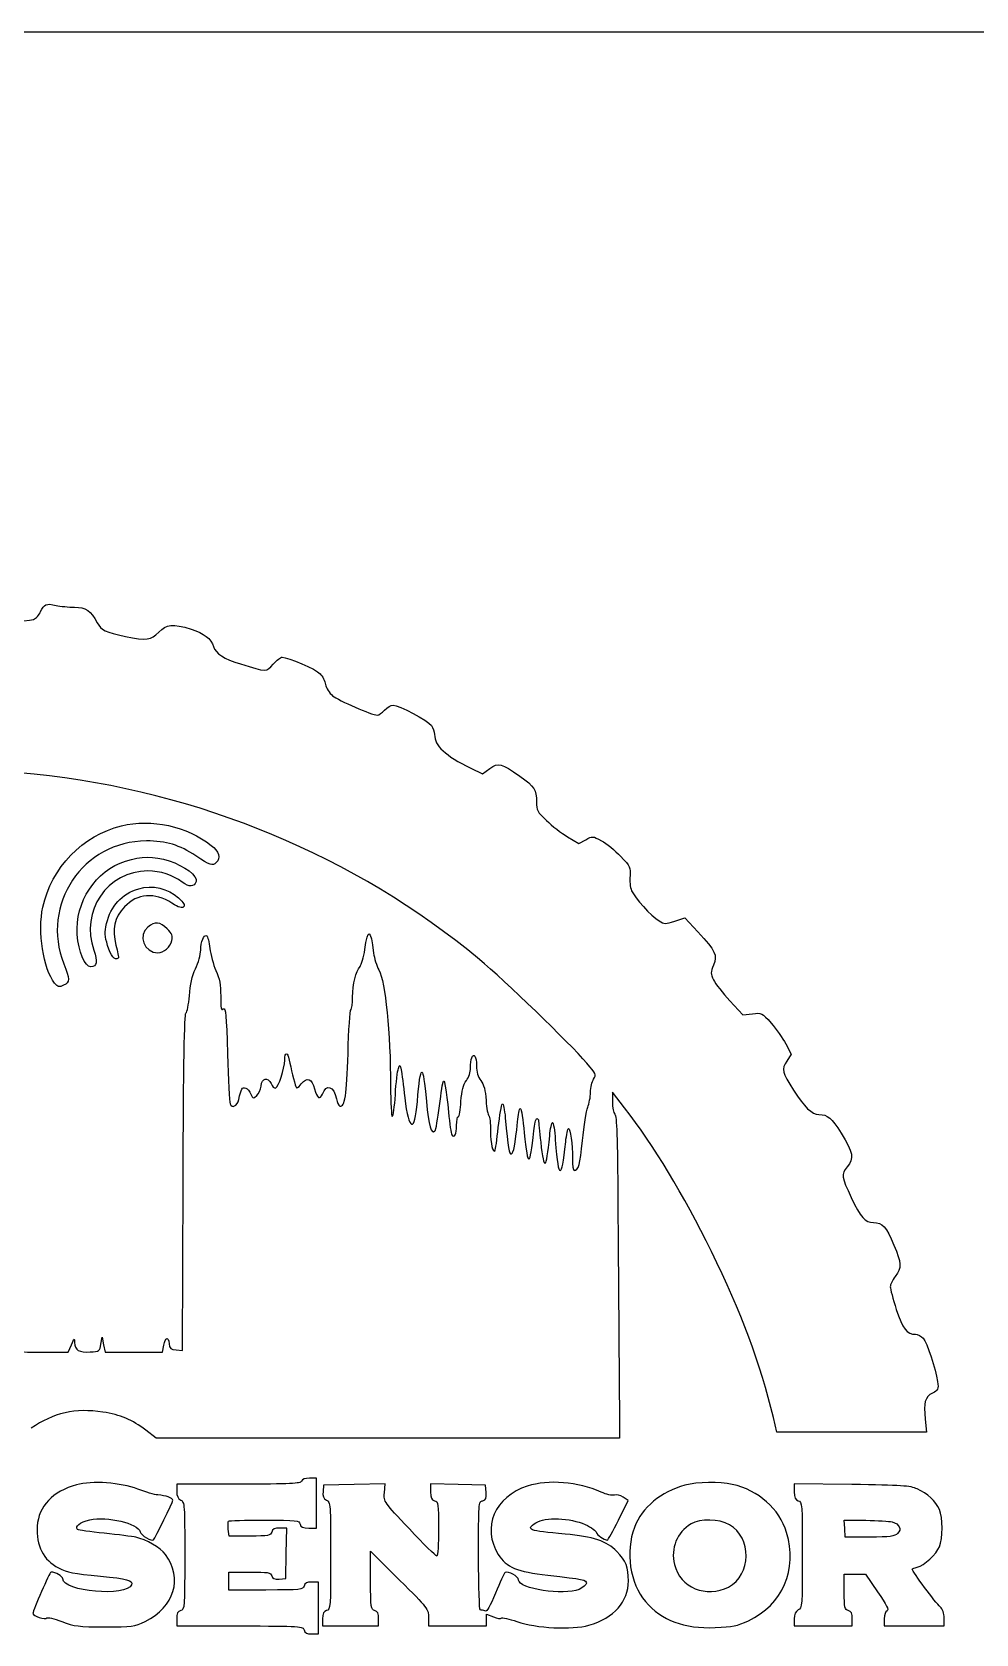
# Model space of a CAD drawing. Extents: x 18 to 213, y 13 to 206.
# Drawn here: x 165.58 to 184.51, y 109.47 to 141.61 of the extents above; entities that cross this region are included whole.
import ezdxf

# ---------------------------------------------------------------- set-up
doc = ezdxf.new("R2010")
doc.units = 0
doc.layers.get('0').update_dxf_attribs({"linetype": 'CONTINUOUS'})

msp = doc.modelspace()

# ---------------------------------------------------------------- linework, layer by layer
at = {"color": 7}
for p, q in [((168.980477, 141.605607), (158.830551, 141.605607)), ((168.980477, 141.605584), (168.980477, 141.605607)), ((178.830403, 141.605584), (168.980477, 141.605584)), ((195.480281, 141.605607), (178.830403, 141.605607)), ((178.830403, 141.605607), (178.830403, 141.605584))]:
    msp.add_line(p, q, dxfattribs=at)
at = {"color": 0}
for p, q in [((174.382135, 126.837336), (174.610541, 126.725137)), ((174.610541, 126.725137), (174.758805, 126.829322)), ((176.317575, 125.462894), (176.541974, 125.326651)), ((176.541974, 125.326651), (176.682223, 125.402787)), ((178.4694, 123.771887), (178.673763, 123.836002)), ((178.673763, 123.836002), (178.930219, 123.555503)), ((179.575365, 122.169039), (179.835829, 121.88854)), ((179.835829, 121.88854), (180.024163, 121.912583)), ((180.693353, 121.307507), (180.801545, 121.103144)), ((180.801545, 121.103144), (180.713389, 120.962895)), ((177.463612, 120.025228), (177.219178, 120.341791)), ((177.219178, 120.341791), (177.219178, 120.141435)), ((168.599858, 115.156575), (168.611879, 118.526565)), ((166.960945, 115.280796), (166.984988, 115.421045)), ((166.984988, 115.421045), (167.013037, 115.272781)), ((165.858986, 115.120511), (166.307784, 115.120511)), ((166.307784, 115.120511), (166.371898, 115.272781)), ((167.013037, 115.272781), (167.045095, 115.120511)), ((167.045095, 115.120511), (167.62212, 115.120511)), ((167.62212, 115.120511), (168.199146, 115.120511)), ((168.199146, 115.120511), (168.227195, 115.26076)), ((168.47163, 115.168596), (168.599858, 115.156575)), ((177.351413, 114.932176), (177.363434, 113.397448)), ((180.517039, 113.517662), (180.444911, 113.810182)), ((183.490324, 113.778125), (183.518374, 113.517662)), ((168.070917, 113.397448), (167.862548, 113.557733)), ((182.015703, 113.517662), (180.517039, 113.517662)), ((183.518374, 113.517662), (182.015703, 113.517662)), ((172.71918, 113.397448), (168.070917, 113.397448)), ((177.363434, 113.397448), (172.71918, 113.397448)), ((169.721852, 112.47581), (168.483651, 112.47581)), ((168.483651, 112.47581), (168.483651, 112.335561)), ((171.288637, 112.596024), (171.148387, 112.596024)), ((171.288637, 112.095134), (171.288637, 112.596024)), ((172.659073, 112.479818), (172.041976, 112.467796)), ((172.647052, 112.299497), (172.659073, 112.479818)), ((174.12568, 112.467796), (173.572697, 112.479818)), ((173.572697, 112.479818), (173.572697, 112.319532)), ((182.01971, 112.467796), (180.865659, 112.483824)), ((180.865659, 112.483824), (180.865659, 112.32354)), ((171.428886, 112.455775), (171.416865, 112.327546)), ((172.041976, 112.467796), (171.428886, 112.455775)), ((174.674655, 112.455775), (174.12568, 112.467796)), ((174.686677, 112.311518), (174.674655, 112.455775)), ((177.53574, 112.147226), (177.435562, 112.215347)), ((171.288637, 111.594243), (171.288637, 112.095134)), ((177.339391, 111.750521), (177.53574, 112.147226)), ((169.533518, 111.433959), (169.517489, 111.574208)), ((170.691575, 111.594243), (170.551326, 111.594243)), ((170.679554, 111.089346), (170.691575, 111.594243)), ((171.132359, 111.594243), (171.288637, 111.594243)), ((181.875454, 111.586229), (181.863432, 111.754528)), ((181.863432, 111.754528), (182.296202, 111.750521)), ((181.887475, 111.413922), (181.875454, 111.586229)), ((169.946251, 111.433959), (169.533518, 111.433959)), ((182.376344, 111.413922), (181.887475, 111.413922)), ((170.667533, 110.580442), (170.679554, 111.089346)), ((172.37056, 110.548384), (172.37056, 111.133424)), ((172.37056, 111.133424), (172.951592, 110.552391)), ((169.525503, 110.532356), (169.525503, 110.712677)), ((169.525503, 110.712677), (169.942244, 110.712677)), ((170.539305, 110.572427), (170.667533, 110.580442)), ((181.86744, 110.315972), (181.86744, 110.672605)), ((181.86744, 110.672605), (182.079817, 110.672605)), ((182.079817, 110.672605), (182.292194, 110.672605)), ((182.292194, 110.672605), (182.536629, 110.315972)), ((169.525503, 110.352036), (169.525503, 110.532356)), ((170.270828, 110.352036), (169.525503, 110.352036)), ((171.328708, 110.51232), (171.192466, 110.51232)), ((171.328708, 109.991395), (171.328708, 110.51232)), ((171.328708, 109.470468), (171.328708, 109.991395)), ((168.483651, 109.77501), (168.483651, 109.630754)), ((168.483651, 109.630754), (169.749902, 109.630754)), ((171.408851, 109.77501), (171.408851, 109.630754)), ((171.408851, 109.630754), (171.969848, 109.630754)), ((171.969848, 109.630754), (172.530845, 109.630754)), ((172.530845, 109.630754), (172.530845, 109.77501)), ((173.532625, 109.803059), (173.532625, 109.630754)), ((173.532625, 109.630754), (174.113658, 109.630754)), ((174.113658, 109.630754), (174.694691, 109.630754)), ((174.694691, 109.74696), (174.694691, 109.867174)), ((174.694691, 109.867174), (174.830933, 109.811074)), ((174.694691, 109.630754), (174.694691, 109.74696)), ((180.865659, 109.771003), (180.865659, 109.630754)), ((180.865659, 109.630754), (181.446692, 109.630754)), ((181.446692, 109.630754), (182.027724, 109.630754)), ((182.027724, 109.630754), (182.027724, 109.77501)), ((182.668864, 109.771003), (182.668864, 109.630754)), ((182.668864, 109.630754), (183.269932, 109.630754)), ((183.269932, 109.630754), (183.871001, 109.630754)), ((183.871001, 109.630754), (183.871001, 109.783024)), ((171.192466, 109.470468), (171.328708, 109.470468))]:
    msp.add_line(p, q, dxfattribs=at)
for points in [[(165.754801, 129.97892), (165.818915, 130.13119), (165.867001, 130.151227), (166.063349, 130.103141)], [(164.632807, 129.82665), (164.728978, 129.778564), (165.47831, 129.774557), (165.610545, 129.822642)], [(165.610545, 129.822642), (165.662638, 129.842678), (165.726751, 129.914806), (165.754801, 129.97892)], [(166.063349, 130.103141), (166.151506, 130.087112), (166.315798, 130.067077), (166.432005, 130.067077)], [(166.432005, 130.067077), (166.664418, 130.067077), (166.756582, 130.002963), (166.888817, 129.754521)], [(166.888817, 129.754521), (166.964952, 129.610265), (167.057116, 129.566186), (167.453821, 129.482037)], [(167.453821, 129.482037), (167.878576, 129.39388), (167.966733, 129.405902), (168.12301, 129.566186)], [(168.12301, 129.566186), (168.283295, 129.734485), (168.395494, 129.7425), (168.772164, 129.626293)], [(168.772164, 129.626293), (169.032627, 129.546151), (169.172877, 129.437959), (169.220962, 129.277673)], [(169.220962, 129.277673), (169.26504, 129.137424), (169.429332, 129.033239), (169.761924, 128.929054)], [(169.761924, 128.929054), (170.29487, 128.764762), (170.274835, 128.764762), (170.415084, 128.925047)], [(170.415084, 128.925047), (170.487212, 129.001182), (170.567355, 129.065296), (170.595404, 129.065296)], [(170.595404, 129.065296), (170.711612, 129.065296), (171.280622, 128.820861), (171.356758, 128.732705)], [(171.356758, 128.732705), (171.404843, 128.68462), (171.452929, 128.584442), (171.468958, 128.516321)], [(171.468958, 128.516321), (171.480979, 128.444192), (171.545092, 128.344014), (171.609207, 128.291921)], [(171.609207, 128.291921), (171.721406, 128.19575), (172.398609, 127.903231), (172.502795, 127.903231)], [(172.502795, 127.903231), (172.534852, 127.903231), (172.598966, 127.947309), (172.651058, 128.003409)], [(172.651058, 128.003409), (172.703151, 128.059509), (172.779287, 128.103587), (172.819357, 128.103587)], [(172.819357, 128.103587), (172.935564, 128.103587), (173.520604, 127.795039), (173.588725, 127.69486)], [(173.588725, 127.69486), (173.624789, 127.646775), (173.652839, 127.566633), (173.652839, 127.51454)], [(173.652839, 127.51454), (173.652839, 127.286134), (173.86121, 127.093792), (174.382135, 126.837336)], [(174.758805, 126.829322), (174.935118, 126.95755), (174.991218, 126.941522), (175.36388, 126.677052)], [(165.622566, 126.72113), (164.889263, 126.797265), (163.534856, 126.825315), (162.87368, 126.781237)], [(174.554442, 122.998513), (172.045983, 125.07821), (168.940463, 126.37251), (165.622566, 126.72113)], [(175.36388, 126.677052), (175.660407, 126.464674), (175.696471, 126.408574), (175.696471, 126.160133)], [(175.696471, 126.160133), (175.696471, 125.991834), (175.7125, 125.963784), (175.896827, 125.78747)], [(165.798879, 124.052386), (165.967178, 124.837782), (166.604311, 125.49495), (167.373678, 125.683285)], [(167.373678, 125.683285), (167.982761, 125.827541), (168.684007, 125.675271), (169.176883, 125.290587)], [(175.896827, 125.78747), (176.00502, 125.683285), (176.197361, 125.535022), (176.317575, 125.462894)], [(167.874569, 125.378744), (166.608318, 125.378744), (165.746787, 124.096464), (166.219627, 122.914364)], [(168.868335, 125.07821), (168.535744, 125.298601), (168.275281, 125.378744), (167.874569, 125.378744)], [(176.682223, 125.402787), (176.818466, 125.478922), (176.822472, 125.478922), (176.998786, 125.382751)], [(176.998786, 125.382751), (177.094957, 125.330659), (177.27127, 125.190409), (177.38347, 125.070195)], [(167.457828, 124.974024), (167.774391, 125.07821), (168.010811, 125.07821), (168.331381, 124.978032)], [(169.277062, 124.945975), (169.200926, 124.869839), (169.15284, 124.885868), (168.868335, 125.07821)], [(169.176883, 125.290587), (169.329154, 125.166366), (169.369225, 125.038138), (169.277062, 124.945975)], [(177.38347, 125.070195), (177.579819, 124.865832), (177.587833, 124.841789), (177.571805, 124.681505)], [(166.488104, 123.499403), (166.444026, 124.152565), (166.856759, 124.78569), (167.457828, 124.974024)], [(167.906626, 124.777676), (167.09318, 124.777676), (166.540197, 123.964229), (166.820695, 123.186848)], [(168.591844, 124.553276), (168.407516, 124.693526), (168.15106, 124.777676), (167.906626, 124.777676)], [(168.331381, 124.978032), (168.631915, 124.885868), (168.912413, 124.669483), (168.872342, 124.565298)], [(167.077151, 123.719795), (167.157294, 124.072422), (167.381693, 124.316856), (167.722298, 124.421041)], [(167.722298, 124.421041), (167.994783, 124.501184), (168.307338, 124.429056), (168.515708, 124.236714)], [(168.872342, 124.565298), (168.828264, 124.449091), (168.7361, 124.445084), (168.591844, 124.553276)], [(177.571805, 124.681505), (177.559783, 124.581326), (177.571805, 124.453099), (177.603861, 124.380971)], [(177.603861, 124.380971), (177.663968, 124.236714), (177.992552, 123.872066), (178.152838, 123.775895)], [(166.0353, 122.525673), (165.810901, 122.806172), (165.690687, 123.567524), (165.798879, 124.052386)], [(167.437792, 124.056394), (167.229422, 123.840009), (167.17733, 123.603588), (167.265486, 123.291033)], [(168.38748, 124.128522), (168.034853, 124.35292), (167.698255, 124.328878), (167.437792, 124.056394)], [(168.619894, 124.056394), (168.587836, 124.024336), (168.527729, 124.040365), (168.38748, 124.128522)], [(168.515708, 124.236714), (168.6239, 124.136536), (168.65195, 124.08845), (168.619894, 124.056394)], [(168.291309, 123.61561), (168.147053, 123.755859), (168.050882, 123.767881), (167.906626, 123.651674)], [(178.152838, 123.775895), (178.26103, 123.707774), (178.281065, 123.707774), (178.4694, 123.771887)], [(166.760589, 122.854257), (166.644382, 122.854257), (166.512147, 123.162805), (166.488104, 123.499403)], [(167.097187, 123.279011), (167.041087, 123.471353), (167.03708, 123.543481), (167.077151, 123.719795)], [(167.906626, 123.651674), (167.698255, 123.487382), (167.83049, 123.134755), (168.102975, 123.134755)], [(168.38748, 123.383197), (168.407516, 123.471353), (168.38748, 123.515432), (168.291309, 123.61561)], [(168.964506, 123.186848), (168.964506, 123.355147), (169.02862, 123.511425), (169.08472, 123.475361)], [(169.08472, 123.475361), (169.104755, 123.463339), (169.132805, 123.35114), (169.144826, 123.222912)], [(172.254353, 123.198869), (172.318467, 123.64366), (172.366553, 123.623624), (172.430667, 123.130748)], [(178.930219, 123.555503), (179.29086, 123.162805), (179.326924, 123.090677), (179.246782, 122.886314)], [(166.820695, 123.186848), (166.900838, 122.958442), (166.88481, 122.854257), (166.760589, 122.854257)], [(167.309565, 123.026563), (167.245451, 122.966456), (167.157294, 123.070642), (167.097187, 123.279011)], [(167.265486, 123.291033), (167.30155, 123.158798), (167.321586, 123.042591), (167.309565, 123.026563)], [(168.102975, 123.134755), (168.223189, 123.134755), (168.355424, 123.250962), (168.38748, 123.383197)], [(168.860321, 122.814186), (168.916421, 122.934399), (168.964506, 123.102698), (168.964506, 123.186848)], [(169.144826, 123.222912), (169.160855, 123.098691), (169.216955, 122.898335), (169.269048, 122.778121)], [(172.158182, 122.858264), (172.19024, 122.898335), (172.234318, 123.050605), (172.254353, 123.198869)], [(172.430667, 123.130748), (172.442688, 123.026563), (172.490774, 122.874292), (172.534852, 122.790143)], [(166.219627, 122.914364), (166.343848, 122.601808), (166.343848, 122.541701), (166.21562, 122.485601)], [(168.7361, 122.273224), (168.752129, 122.497623), (168.792199, 122.665922), (168.860321, 122.814186)], [(169.269048, 122.778121), (169.341176, 122.61383), (169.365218, 122.493616), (169.365218, 122.26521)], [(172.009919, 122.245174), (172.009919, 122.505637), (172.070026, 122.7661), (172.158182, 122.858264)], [(172.534852, 122.790143), (172.667087, 122.545708), (172.767265, 121.539921), (172.771272, 120.462005)], [(176.706266, 120.922824), (176.345625, 121.335557), (175.047318, 122.589787), (174.554442, 122.998513)], [(179.246782, 122.886314), (179.186675, 122.742057), (179.186675, 122.718015), (179.246782, 122.589787)], [(166.21562, 122.485601), (166.123456, 122.441523), (166.099413, 122.445531), (166.0353, 122.525673)], [(179.246782, 122.589787), (179.282846, 122.513651), (179.431109, 122.325317), (179.575365, 122.169039)], [(168.667979, 121.924604), (168.692022, 121.940633), (168.724079, 122.096911), (168.7361, 122.273224)], [(169.365218, 122.26521), (169.365218, 122.016768), (169.373232, 121.97269), (169.417311, 122.008754)], [(171.977862, 121.996733), (171.99389, 122.008754), (172.009919, 122.120954), (172.009919, 122.245174)], [(168.611879, 118.526565), (168.619894, 120.91481), (168.635922, 121.904569), (168.667979, 121.924604)], [(169.417311, 122.008754), (169.465396, 122.044818), (169.477417, 121.892548), (169.50146, 121.107151)], [(171.917755, 121.115165), (171.929776, 121.588006), (171.957826, 121.984711), (171.977862, 121.996733)], [(180.024163, 121.912583), (180.212498, 121.936626), (180.212498, 121.936626), (180.400833, 121.724249)], [(180.400833, 121.724249), (180.501011, 121.608041), (180.633246, 121.419707), (180.693353, 121.307507)], [(170.647497, 120.98293), (170.647497, 121.155237), (170.707604, 121.15123), (170.739661, 120.98293)], [(169.50146, 121.107151), (169.517489, 120.590233), (169.541532, 120.137428), (169.553553, 120.105371)], [(170.463169, 120.421934), (170.527284, 120.441969), (170.64349, 120.80261), (170.647497, 120.98293)], [(170.739661, 120.98293), (170.767711, 120.834667), (170.843847, 120.526118), (170.871896, 120.449984)], [(171.753463, 120.061293), (171.853641, 120.029236), (171.893712, 120.281685), (171.917755, 121.115165)], [(172.92755, 120.814631), (172.9556, 120.898781), (172.959607, 120.898781), (172.98365, 120.786582)], [(173.308227, 120.149449), (173.37234, 120.934845), (173.420426, 120.934845), (173.488547, 120.153456)], [(174.374121, 120.826653), (174.374121, 120.902788), (174.386142, 120.990945), (174.398164, 121.027009)], [(174.398164, 121.027009), (174.442242, 121.139208), (174.494335, 121.051052), (174.494335, 120.866724)], [(174.494335, 120.866724), (174.494335, 120.74651), (174.522385, 120.650339), (174.578484, 120.570197)], [(176.842509, 120.602254), (176.902615, 120.690411), (176.894601, 120.702432), (176.706266, 120.922824)], [(180.713389, 120.962895), (180.609203, 120.794596), (180.621224, 120.738496), (180.84963, 120.377855)], [(170.174657, 120.462005), (170.190685, 120.626297), (170.306892, 120.654347), (170.375013, 120.51009)], [(170.375013, 120.51009), (170.399056, 120.45399), (170.439127, 120.41392), (170.463169, 120.421934)], [(170.980088, 120.506083), (171.096295, 120.646332), (171.192466, 120.614275), (171.248566, 120.405905)], [(171.404843, 120.30172), (171.484986, 120.51009), (171.633249, 120.462005), (171.685342, 120.205549)], [(172.867443, 120.289698), (172.879464, 120.530126), (172.907514, 120.766546), (172.92755, 120.814631)], [(172.98365, 120.786582), (172.995671, 120.71846), (173.027728, 120.466012), (173.055778, 120.225584)], [(173.753017, 120.0653), (173.785074, 120.325763), (173.817131, 120.550161), (173.829152, 120.558176)], [(173.829152, 120.558176), (173.853195, 120.586225), (173.889259, 120.389877), (173.933338, 119.937071)], [(174.181779, 120.153456), (174.197808, 120.377855), (174.225857, 120.486048), (174.289971, 120.570197)], [(174.289971, 120.570197), (174.338057, 120.638318), (174.374121, 120.74651), (174.374121, 120.826653)], [(174.578484, 120.570197), (174.642598, 120.490054), (174.670648, 120.377855), (174.686677, 120.173492)], [(176.778394, 120.337784), (176.778394, 120.433955), (176.806444, 120.554169), (176.842509, 120.602254)], [(169.553553, 120.105371), (169.589617, 120.005193), (169.701817, 120.061293), (169.729866, 120.193528)], [(169.729866, 120.193528), (169.769938, 120.405905), (169.797988, 120.449984), (169.866108, 120.421934)], [(169.866108, 120.421934), (169.902173, 120.409912), (169.950258, 120.353813), (169.970293, 120.297712)], [(169.970293, 120.297712), (170.006358, 120.201542), (170.010365, 120.201542), (170.0865, 120.269663)], [(170.0865, 120.269663), (170.126571, 120.305727), (170.166643, 120.393883), (170.174657, 120.462005)], [(170.871896, 120.449984), (170.887925, 120.405905), (170.911967, 120.421934), (170.980088, 120.506083)], [(171.248566, 120.405905), (171.300659, 120.213563), (171.356758, 120.177499), (171.404843, 120.30172)], [(171.685342, 120.205549), (171.697364, 120.133421), (171.72942, 120.069307), (171.753463, 120.061293)], [(172.771272, 120.462005), (172.771272, 120.125407), (172.787301, 119.848915), (172.803329, 119.848915)], [(172.803329, 119.848915), (172.823365, 119.848915), (172.851415, 120.045264), (172.867443, 120.289698)], [(173.055778, 120.225584), (173.131913, 119.552388), (173.260141, 119.516324), (173.308227, 120.149449)], [(176.722295, 120.03725), (176.754352, 120.109378), (176.778394, 120.24562), (176.778394, 120.337784)], [(180.84963, 120.377855), (181.062008, 120.041257), (181.222293, 119.888986), (181.358535, 119.888986)], [(173.488547, 120.153456), (173.532625, 119.664587), (173.584718, 119.484267), (173.660853, 119.560402)], [(173.660853, 119.560402), (173.676882, 119.57643), (173.72096, 119.804836), (173.753017, 120.0653)], [(173.933338, 119.937071), (173.953373, 119.708666), (173.98543, 119.504302), (173.997451, 119.484267)], [(174.129686, 119.848915), (174.145715, 119.848915), (174.173765, 119.985157), (174.181779, 120.153456)], [(174.686677, 120.173492), (174.694691, 120.013207), (174.722741, 119.876965), (174.738769, 119.864943)], [(174.738769, 119.864943), (174.758805, 119.852922), (174.774833, 119.712673), (174.774833, 119.556395)], [(174.931111, 119.628523), (174.959161, 119.872958), (174.995225, 120.085335), (175.011253, 120.101364)], [(175.011253, 120.101364), (175.031289, 120.121399), (175.055332, 119.993172), (175.07136, 119.820865)], [(175.315795, 119.740723), (175.331823, 119.888986), (175.355866, 120.0092), (175.371894, 120.0092)], [(175.371894, 120.0092), (175.39193, 120.0092), (175.427994, 119.788808), (175.452037, 119.520331)], [(176.618109, 119.368061), (176.646159, 119.664587), (176.694245, 119.965122), (176.722295, 120.03725)], [(177.219178, 120.141435), (177.219178, 120.033242), (177.24322, 119.921043), (177.267263, 119.897001)], [(177.267263, 119.897001), (177.303327, 119.860937), (177.319356, 119.42416), (177.32737, 118.153903)], [(179.202703, 117.144108), (178.637699, 118.294152), (178.052659, 119.263875), (177.463612, 120.025228)], [(181.358535, 119.888986), (181.538856, 119.888986), (181.606976, 119.828879), (181.803326, 119.516324)], [(173.997451, 119.484267), (174.045537, 119.404125), (174.093622, 119.500296), (174.093622, 119.672601)], [(174.093622, 119.672601), (174.093622, 119.768772), (174.109651, 119.848915), (174.129686, 119.848915)], [(174.774833, 119.556395), (174.774833, 119.303946), (174.818912, 119.111605), (174.866997, 119.167704)], [(174.866997, 119.167704), (174.875011, 119.179725), (174.903061, 119.388096), (174.931111, 119.628523)], [(175.07136, 119.820865), (175.123453, 119.215789), (175.143488, 119.083554), (175.191574, 119.099583)], [(175.191574, 119.099583), (175.235652, 119.115612), (175.271716, 119.291925), (175.315795, 119.740723)], [(175.452037, 119.520331), (175.524165, 118.807063), (175.564236, 118.819084), (175.640372, 119.560402)], [(175.640372, 119.560402), (175.6564, 119.696644), (175.68445, 119.808844), (175.700479, 119.808844)], [(175.700479, 119.808844), (175.720514, 119.808844), (175.736543, 119.788808), (175.736543, 119.764766)], [(175.736543, 119.764766), (175.736543, 119.740723), (175.756578, 119.548381), (175.780621, 119.336003)], [(175.960941, 119.460224), (175.972963, 119.608488), (176.001013, 119.728702), (176.017041, 119.728702)], [(176.017041, 119.728702), (176.037077, 119.728702), (176.06112, 119.572424), (176.073141, 119.380082)], [(176.281511, 119.340011), (176.29754, 119.488274), (176.321582, 119.608488), (176.337611, 119.608488)], [(176.337611, 119.608488), (176.377682, 119.608488), (176.417753, 119.295932), (176.417753, 119.003412)], [(175.780621, 119.336003), (175.848742, 118.734935), (175.892821, 118.766992), (175.960941, 119.460224)], [(176.073141, 119.380082), (176.109205, 118.92327), (176.133248, 118.766992), (176.173319, 118.766992)], [(176.173319, 118.766992), (176.209383, 118.766992), (176.24144, 118.92327), (176.281511, 119.340011)], [(176.44981, 118.766992), (176.537967, 118.770999), (176.570024, 118.879191), (176.618109, 119.368061)], [(181.803326, 119.516324), (182.04776, 119.127633), (182.067796, 119.00742), (181.927547, 118.843127)], [(176.417753, 119.003412), (176.417753, 118.871177), (176.429775, 118.766992), (176.44981, 118.766992)], [(181.927547, 118.843127), (181.803326, 118.690857), (181.81134, 118.638764), (182.007689, 118.226031)], [(177.32737, 118.153903), (177.335385, 117.22425), (177.343399, 115.773672), (177.351413, 114.932176)], [(182.007689, 118.226031), (182.200031, 117.821311), (182.28418, 117.72514), (182.452479, 117.72514)], [(182.452479, 117.72514), (182.6328, 117.72514), (182.708936, 117.64099), (182.861206, 117.272335)], [(180.444911, 113.810182), (180.184449, 114.900119), (179.803771, 115.917928), (179.202703, 117.144108)], [(182.861206, 117.272335), (183.017484, 116.907687), (183.017484, 116.819531), (182.889256, 116.643217)], [(182.889256, 116.643217), (182.833156, 116.567082), (182.789078, 116.474918), (182.789078, 116.434847)], [(182.789078, 116.434847), (182.789078, 116.394776), (182.845177, 116.19442), (182.909291, 115.982042)], [(182.909291, 115.982042), (183.037519, 115.593351), (183.121669, 115.481152), (183.293975, 115.481152)], [(166.371898, 115.272781), (166.427998, 115.409024), (166.432005, 115.413031), (166.436012, 115.31686)], [(168.227195, 115.26076), (168.259253, 115.429059), (168.311345, 115.445088), (168.331381, 115.292817)], [(183.293975, 115.481152), (183.338053, 115.481152), (183.410181, 115.445088), (183.446245, 115.405016)], [(183.446245, 115.405016), (183.526388, 115.31686), (183.702702, 114.78792), (183.738766, 114.535471)], [(165.125683, 115.296824), (165.161747, 115.140546), (165.24189, 115.120511), (165.858986, 115.120511)], [(166.436012, 115.31686), (166.440019, 115.164589), (166.524169, 115.112497), (166.748567, 115.128525)], [(166.748567, 115.128525), (166.932895, 115.140546), (166.940909, 115.144554), (166.960945, 115.280796)], [(168.331381, 115.292817), (168.339395, 115.200653), (168.363438, 115.17661), (168.47163, 115.168596)], [(183.738766, 114.535471), (183.758801, 114.375186), (183.754794, 114.363165), (183.634581, 114.303058)], [(183.634581, 114.303058), (183.48231, 114.222916), (183.45426, 114.114723), (183.490324, 113.778125)], [(167.001016, 113.922382), (166.456048, 114.006531), (166.003242, 113.902345), (165.566467, 113.597805)], [(167.862548, 113.557733), (167.590063, 113.766104), (167.35765, 113.866281), (167.001016, 113.922382)], [(167.702262, 112.375632), (167.365664, 112.507867), (166.780625, 112.547938), (166.476083, 112.463789)], [(170.984096, 112.535917), (170.96406, 112.483824), (170.78374, 112.47581), (169.721852, 112.47581)], [(171.148387, 112.596024), (171.060231, 112.596024), (170.996117, 112.571981), (170.984096, 112.535917)], [(176.990772, 112.315525), (176.521938, 112.523896), (175.940906, 112.571981), (175.512143, 112.435739)], [(179.619444, 112.471803), (179.371002, 112.53191), (178.922205, 112.519888), (178.673763, 112.455775)], [(166.476083, 112.463789), (165.991221, 112.327546), (165.71473, 112.035027), (165.68668, 111.634314)], [(168.102975, 112.259426), (168.038861, 112.263433), (167.85854, 112.315525), (167.702262, 112.375632)], [(168.403509, 112.151233), (168.403509, 112.199319), (168.263259, 112.247404), (168.102975, 112.259426)], [(168.483651, 112.335561), (168.483651, 112.23939), (168.507694, 112.187297), (168.563794, 112.155241)], [(168.563794, 112.155241), (168.639929, 112.115169), (168.643936, 112.071091), (168.643936, 111.037254)], [(171.416865, 112.327546), (171.408851, 112.231375), (171.424879, 112.191305), (171.484986, 112.155241)], [(171.484986, 112.155241), (171.565129, 112.115169), (171.569135, 112.083112), (171.569135, 111.037254)], [(173.147942, 111.578215), (172.63503, 112.119177), (172.63503, 112.119177), (172.647052, 112.299497)], [(173.572697, 112.319532), (173.572697, 112.199319), (173.588725, 112.159247), (173.652839, 112.143219)], [(175.512143, 112.435739), (174.858983, 112.227369), (174.594513, 111.59825), (174.931111, 111.065303)], [(174.618556, 112.143219), (174.682669, 112.163255), (174.694691, 112.191305), (174.686677, 112.311518)], [(177.259249, 112.255418), (177.215171, 112.243397), (177.094957, 112.26744), (176.990772, 112.315525)], [(177.435562, 112.215347), (177.379463, 112.251412), (177.303327, 112.26744), (177.259249, 112.255418)], [(178.673763, 112.455775), (178.188902, 112.32354), (177.812232, 112.010984), (177.659961, 111.606264)], [(180.709381, 111.506087), (180.565125, 111.982934), (180.148384, 112.351589), (179.619444, 112.471803)], [(180.865659, 112.32354), (180.865659, 112.199319), (180.881688, 112.159247), (180.945801, 112.143219)], [(183.330039, 112.379639), (183.193797, 112.443753), (183.005462, 112.455775), (182.01971, 112.467796)], [(183.77483, 111.966905), (183.706709, 112.131198), (183.534402, 112.291482), (183.330039, 112.379639)], [(166.740553, 111.758536), (167.09318, 111.838678), (167.702262, 111.690414), (167.750348, 111.518108)], [(168.018825, 111.357823), (168.054889, 111.397895), (168.403509, 112.119177), (168.403509, 112.151233)], [(173.652839, 112.143219), (173.728975, 112.123183), (173.732981, 112.087119), (173.732981, 111.578215)], [(174.534406, 111.037254), (174.534406, 112.09914), (174.534406, 112.123183), (174.618556, 112.143219)], [(180.945801, 112.143219), (181.021937, 112.123183), (181.025944, 112.087119), (181.025944, 111.057289)], [(183.77483, 111.221581), (183.846958, 111.38988), (183.846958, 111.802614), (183.77483, 111.966905)], [(165.68668, 111.634314), (165.65863, 111.245623), (165.810901, 110.949097), (166.115442, 110.796826)], [(166.496118, 111.566194), (166.432005, 111.630307), (166.53619, 111.71045), (166.740553, 111.758536)], [(167.029066, 111.490058), (166.748567, 111.518108), (166.50814, 111.554172), (166.496118, 111.566194)], [(167.750348, 111.518108), (167.766377, 111.449987), (167.982761, 111.321759), (168.018825, 111.357823)], [(169.517489, 111.574208), (169.509475, 111.65435), (169.509475, 111.726478), (169.521496, 111.734493)], [(169.521496, 111.734493), (169.52951, 111.746514), (169.854087, 111.754528), (170.238771, 111.754528)], [(170.387035, 111.514101), (170.362992, 111.441973), (170.326928, 111.433959), (169.946251, 111.433959)], [(170.238771, 111.754528), (170.899946, 111.754528), (170.93601, 111.750521), (170.956045, 111.674386)], [(170.551326, 111.594243), (170.447141, 111.594243), (170.40707, 111.574208), (170.387035, 111.514101)], [(170.956045, 111.674386), (170.972074, 111.610272), (171.012146, 111.594243), (171.132359, 111.594243)], [(173.696917, 111.033246), (173.676882, 111.033246), (173.42844, 111.277681), (173.147942, 111.578215)], [(173.732981, 111.578215), (173.732981, 111.277681), (173.716953, 111.033246), (173.696917, 111.033246)], [(176.26949, 111.474029), (175.528172, 111.538144), (175.472073, 111.562186), (175.68445, 111.702435)], [(175.68445, 111.702435), (175.86477, 111.818642), (176.377682, 111.798606), (176.670202, 111.666371)], [(176.670202, 111.666371), (176.794423, 111.606264), (176.898608, 111.534136), (176.898608, 111.502079)], [(177.119, 111.353816), (177.131021, 111.353816), (177.227192, 111.534136), (177.339391, 111.750521)], [(177.659961, 111.606264), (177.475634, 111.121403), (177.567797, 110.484271), (177.880353, 110.12363)], [(178.797984, 111.678393), (178.509471, 111.502079), (178.38525, 111.193531), (178.461386, 110.864947)], [(179.563344, 111.662365), (179.354974, 111.782578), (178.978304, 111.786585), (178.797984, 111.678393)], [(179.547316, 110.412142), (180.008135, 110.65257), (180.016149, 111.409916), (179.563344, 111.662365)], [(182.296202, 111.750521), (182.532622, 111.746514), (182.773049, 111.734493), (182.825142, 111.718464)], [(182.825142, 111.718464), (182.973406, 111.678393), (183.025498, 111.5702), (182.937341, 111.486051)], [(167.662191, 111.409916), (167.59407, 111.425944), (167.309565, 111.462008), (167.029066, 111.490058)], [(168.255245, 111.065303), (168.155067, 111.201545), (167.870562, 111.365837), (167.662191, 111.409916)], [(177.307334, 111.12541), (177.106979, 111.329773), (176.830487, 111.425944), (176.26949, 111.474029)], [(176.898608, 111.502079), (176.898608, 111.458001), (177.050878, 111.353816), (177.119, 111.353816)], [(179.944021, 109.734939), (180.633246, 110.059515), (180.937787, 110.764769), (180.709381, 111.506087)], [(182.937341, 111.486051), (182.877235, 111.425944), (182.789078, 111.413922), (182.376344, 111.413922)], [(183.330039, 110.808848), (183.470288, 110.844912), (183.714723, 111.06931), (183.77483, 111.221581)], [(167.850526, 109.722917), (168.439573, 110.01143), (168.611879, 110.584448), (168.255245, 111.065303)], [(168.643936, 111.037254), (168.643936, 109.995401), (168.639929, 109.959337), (168.563794, 109.939302)], [(171.569135, 111.037254), (171.569135, 109.995401), (171.565129, 109.959337), (171.488993, 109.939302)], [(174.57047, 109.951323), (174.550434, 109.951323), (174.534406, 110.404128), (174.534406, 111.037254)], [(174.931111, 111.065303), (175.095403, 110.80484), (175.299766, 110.720691), (175.924877, 110.648562)], [(177.539748, 110.536363), (177.539748, 110.808848), (177.487655, 110.937075), (177.307334, 111.12541)], [(181.025944, 111.057289), (181.025944, 110.035473), (181.021937, 109.991395), (180.945801, 109.951323)], [(165.963172, 110.712677), (165.935122, 110.712677), (165.598523, 109.943309), (165.598523, 109.879195)], [(166.199592, 110.576434), (166.199592, 110.62452), (166.051328, 110.712677), (165.963172, 110.712677)], [(166.115442, 110.796826), (166.29977, 110.704662), (166.395941, 110.684626), (166.956938, 110.628527)], [(167.578041, 110.456221), (167.481871, 110.207779), (166.199592, 110.319978), (166.199592, 110.576434)], [(166.956938, 110.628527), (167.481871, 110.580442), (167.610099, 110.544377), (167.578041, 110.456221)], [(169.942244, 110.712677), (170.318913, 110.712677), (170.362992, 110.704662), (170.387035, 110.636541)], [(170.387035, 110.636541), (170.403063, 110.580442), (170.443134, 110.564413), (170.539305, 110.572427)], [(172.450702, 109.939302), (172.374567, 109.959337), (172.37056, 109.995401), (172.37056, 110.548384)], [(172.951592, 110.552391), (173.516597, 109.987387), (173.532625, 109.967352), (173.532625, 109.803059)], [(175.067353, 110.700655), (175.047318, 110.688634), (174.963168, 110.504306), (174.875011, 110.291929)], [(175.33583, 110.552391), (175.33583, 110.62452), (175.12746, 110.736719), (175.067353, 110.700655)], [(176.549988, 110.364057), (176.245447, 110.239836), (175.33583, 110.376078), (175.33583, 110.552391)], [(175.924877, 110.648562), (176.642152, 110.56842), (176.698252, 110.556399), (176.698252, 110.488277)], [(178.461386, 110.864947), (178.573585, 110.400121), (179.098518, 110.183736), (179.547316, 110.412142)], [(183.229861, 110.768776), (183.229861, 110.77679), (183.27394, 110.796826), (183.330039, 110.808848)], [(183.786851, 110.015437), (183.706709, 110.083558), (183.229861, 110.732712), (183.229861, 110.768776)], [(171.036188, 110.432178), (171.016152, 110.356042), (170.980088, 110.352036), (170.270828, 110.352036)], [(171.192466, 110.51232), (171.092288, 110.51232), (171.052216, 110.492285), (171.036188, 110.432178)], [(174.875011, 110.291929), (174.762812, 110.015437), (174.706712, 109.915259), (174.662634, 109.931288)], [(176.698252, 110.488277), (176.698252, 110.456221), (176.630131, 110.400121), (176.549988, 110.364057)], [(176.746338, 109.646782), (177.251235, 109.791038), (177.539748, 110.115615), (177.539748, 110.536363)], [(181.947582, 109.939302), (181.875454, 109.959337), (181.86744, 109.995401), (181.86744, 110.315972)], [(182.536629, 110.315972), (182.720957, 110.047494), (182.769042, 109.951323), (182.724963, 109.935294)], [(168.563794, 109.939302), (168.503687, 109.923273), (168.483651, 109.883202), (168.483651, 109.77501)], [(171.488993, 109.939302), (171.428886, 109.923273), (171.408851, 109.883202), (171.408851, 109.77501)], [(172.530845, 109.77501), (172.530845, 109.883202), (172.510809, 109.923273), (172.450702, 109.939302)], [(174.662634, 109.931288), (174.634584, 109.943309), (174.590506, 109.951323), (174.57047, 109.951323)], [(177.880353, 110.12363), (178.208937, 109.738946), (178.64972, 109.574653), (179.278839, 109.598696)], [(180.945801, 109.951323), (180.889702, 109.919266), (180.865659, 109.867174), (180.865659, 109.771003)], [(182.027724, 109.77501), (182.027724, 109.883202), (182.007689, 109.923273), (181.947582, 109.939302)], [(182.724963, 109.935294), (182.692907, 109.923273), (182.668864, 109.85916), (182.668864, 109.771003)], [(183.871001, 109.783024), (183.871001, 109.891216), (183.842951, 109.963344), (183.786851, 110.015437)], [(165.598523, 109.879195), (165.598523, 109.831109), (165.850972, 109.74696), (165.879022, 109.791038)], [(165.879022, 109.791038), (165.891043, 109.811074), (166.019271, 109.783024), (166.179556, 109.71891)], [(166.179556, 109.71891), (166.436012, 109.622739), (166.50814, 109.614725), (167.041087, 109.610717)], [(167.041087, 109.610717), (167.598078, 109.610717), (167.630134, 109.614725), (167.850526, 109.722917)], [(169.749902, 109.630754), (170.980088, 109.630754), (171.016152, 109.626746), (171.036188, 109.550611)], [(174.830933, 109.811074), (174.907069, 109.779017), (174.979197, 109.766995), (174.991218, 109.787031)], [(174.991218, 109.787031), (175.003239, 109.807067), (175.147496, 109.77501), (175.303774, 109.71891)], [(175.303774, 109.71891), (175.688457, 109.586675), (176.409739, 109.546604), (176.746338, 109.646782)], [(179.278839, 109.598696), (179.627458, 109.610717), (179.719622, 109.630754), (179.944021, 109.734939)], [(171.036188, 109.550611), (171.052216, 109.490504), (171.092288, 109.470468), (171.192466, 109.470468)]]:
    msp.add_open_spline(points, degree=3, dxfattribs=at)

doc.saveas('drawing.dxf')
